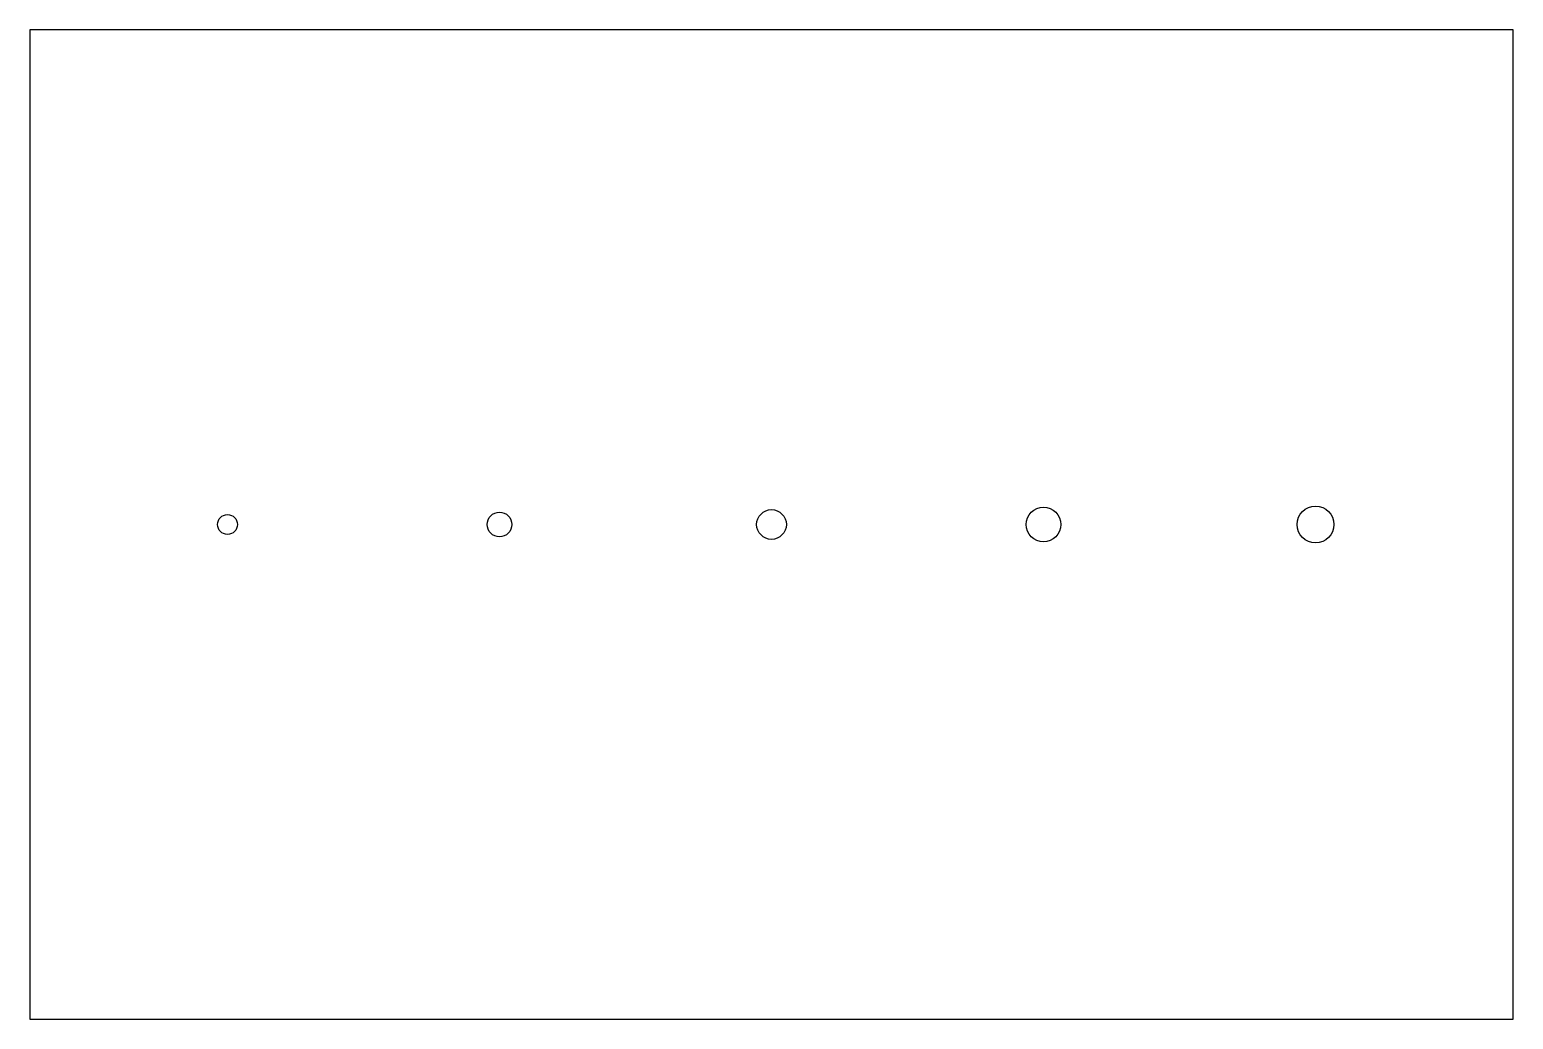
# Model space of a CAD drawing. Header units: millimetres. Extents: x 0 to 60, y 0 to 40.
import ezdxf

# ---------------------------------------------------------------- set-up
doc = ezdxf.new("R2010")
doc.units = ezdxf.units.MM
doc.layers.get('0').update_dxf_attribs({"linetype": 'CONTINUOUS'})

msp = doc.modelspace()

# ---------------------------------------------------------------- linework, layer by layer
for p, q in [((60, 40), (0, 40)), ((0, 40), (0, 0)), ((60, 0), (60, 40)), ((0, 0), (60, 0))]:
    msp.add_line(p, q)
for centre, radius in [((8, 20), 0.4), ((19, 20), 0.5), ((30, 20), 0.6), ((41, 20), 0.7), ((52, 20), 0.745)]:
    msp.add_circle(centre, radius)

doc.saveas('drawing.dxf')
